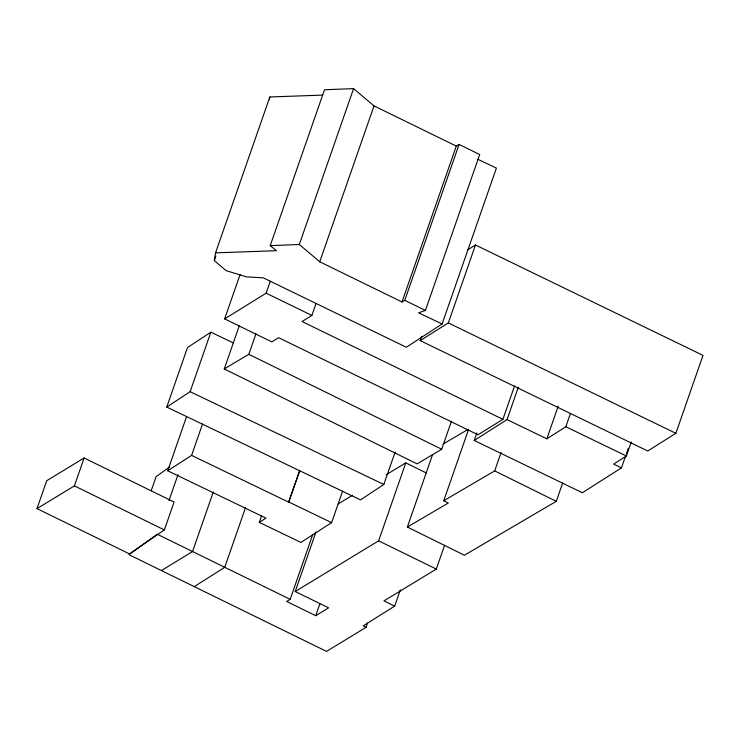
<?xml version="1.0" encoding="UTF-8"?>
<svg xmlns="http://www.w3.org/2000/svg" width="740" height="740" viewBox="0 0 740 740"><rect width="100%" height="100%" fill="white"/><g stroke="black" fill="none" stroke-linecap="round" stroke-linejoin="round"><path stroke-width="1.11" d="M478.003 159.359L496.401 168.091L442.113 323.972L406.334 347.254L263.236 277.824L246.429 276.862L226.107 270.637L214.295 260.572L215.553 252.858L269.841 96.977L322.677 95.099M269.48 99.178L269.841 96.977M37 508.611L46.713 480.713L84.11 457.986L174.067 502.025L164.354 529.923L129.481 553.89L37 508.611L74.398 485.884L84.11 457.986M214.295 260.572L215.812 256.216M395.151 452.029L383.838 484.487L360.473 499.879L166.768 407.074L187.488 347.56L210.863 332.177L233.146 342.851M151.191 490.722L156.075 476.699L169.774 466.829M166.768 407.074L190.134 391.691L210.863 332.177M342.546 491.249L331.613 522.644L300.912 542.429L259.305 522.385L265.928 518.111L167.712 470.788L186.563 416.657M514.605 385.771L502.923 419.33L478.003 434.778L278.601 337.68L271.83 341.88L224.636 318.894L240.093 274.512M168.988 500.508L177.998 474.627M167.712 470.788L191.595 455.396L202.529 424.002M451.446 421.245L441.697 449.245L417.138 463.878L224.257 368.946L239.261 325.859M215.553 252.858L276.436 250.703L270.211 245.643L324.499 89.762L353.591 88.615L374.024 105.894L456.293 146.095L459.068 144.429L479.696 154.531L425.408 310.421L418.6 312.817L442.113 323.972M224.636 318.894L266.141 293.16L270.294 281.256M224.257 368.946L248.816 354.303L255.938 333.842M270.211 245.643L299.312 244.496L353.591 88.615M213.296 491.998L192.557 551.531L161.412 570.549M459.068 144.429L404.78 300.311L402.005 301.985L319.736 261.775L374.024 105.894M502.923 419.33L302.05 321.53L311.882 315.434L316.026 303.52M245.477 507.751L224.747 567.293L194.259 586.635M259.305 522.385L261.562 515.891M191.595 455.396L288.646 502.155L299.58 470.769M288.646 502.155L299.774 470.64M315.962 531.977L295.223 591.519L328.597 607.855L315.712 615.68L286.676 601.463L290.182 599.335L312.798 534.382M402.005 301.985L456.293 146.095M315.712 615.68L319.865 603.775M467.708 249.861L475.469 244.986L703 355.376L675.861 433.316L647.74 450.993L420.209 340.604L421.717 336.275M420.209 340.604L448.329 322.927L475.469 244.986M295.223 591.519L378.63 540.829L405.779 462.879L426.379 472.971M290.182 599.335L157.241 534.243L128.927 554.649L326.525 651.385L365.986 627.4L367.493 623.071M562.678 482.933L556.267 501.332L464.378 555.24L407.351 527.047L432.604 454.517M365.986 627.4L363.22 625.855L394.67 606.106L400.331 589.863M407.351 527.047L448.292 503.024L443.732 500.767L468.614 429.32M625.605 455.97L621.461 467.874L582.371 492.748L474.248 440.467L476.884 432.882M394.67 606.106L383.986 600.871L436.313 569.069L444.611 545.251M474.248 440.467L507.048 419.589L518.361 387.113M443.732 500.767L494.681 470.89L501.091 452.482M507.048 419.589L546.832 438.82L558.136 406.353M546.832 438.82L565.841 426.73L570.364 413.743M626.364 453.805L628.241 448.394M621.461 467.874L613.654 464.1L626.382 456.007L631.276 441.928M338.125 503.996L352.49 495.263M386.262 474.747L405.779 462.879M443.084 444.056L467.55 429.709M190.134 391.691L383.838 484.487M288.841 502.035L331.613 522.644M565.841 426.73L626.382 456.007M448.329 322.927L675.861 433.316M266.141 293.16L311.882 315.434M404.78 300.311L425.408 310.421M378.63 540.829L436.313 569.069M74.398 485.884L164.354 529.923M248.816 354.303L441.697 449.245M494.681 470.89L556.267 501.332M299.312 244.496L319.736 261.775"/></g></svg>
